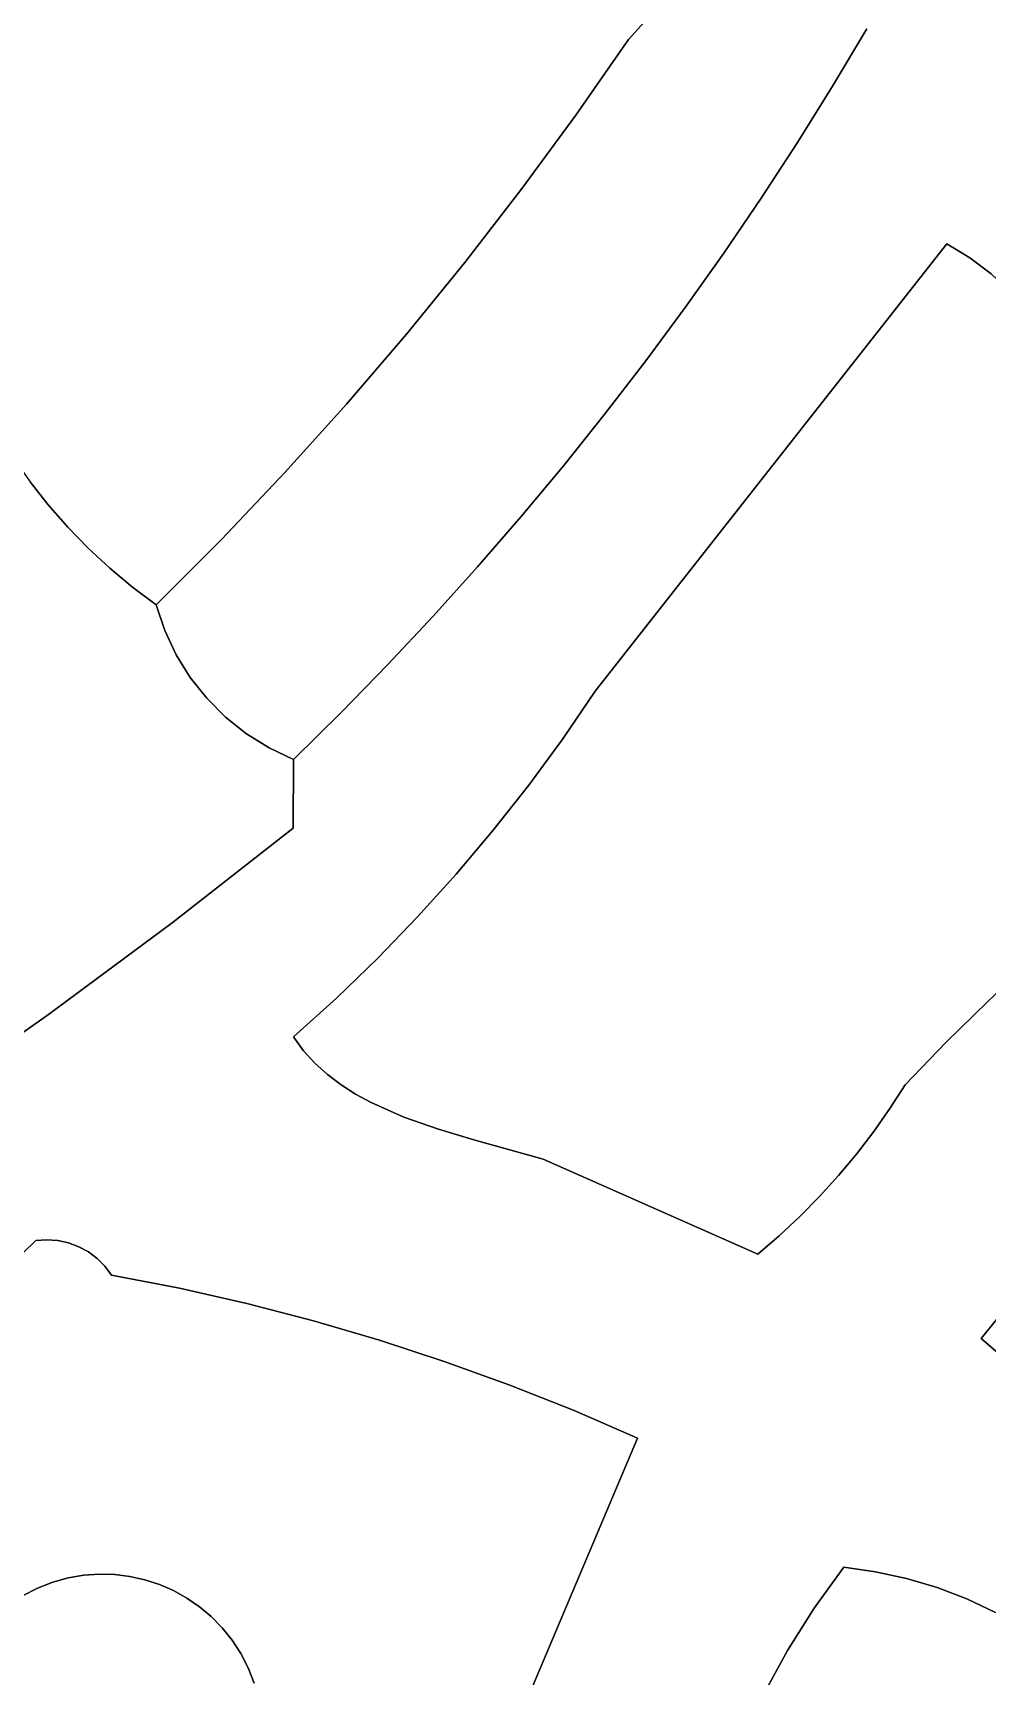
# Model space of a CAD drawing. Header units: inches. Extents: x 36.3 to 71.4, y 17.4 to 61.7.
# Drawn here: x 59.469 to 61.418, y 33.461 to 36.819 of the extents above; entities that cross this region are included whole.
import ezdxf

# ---------------------------------------------------------------- set-up
doc = ezdxf.new("R2010")
doc.units = ezdxf.units.IN
doc.layers.add('SURFACES_FOR_SKETCHUP', color=7, linetype='Continuous')

msp = doc.modelspace()

# ---------------------------------------------------------------- linework, layer by layer
at = {"layer": 'SURFACES_FOR_SKETCHUP'}
for points, invisible_edges in [([(58.9725, 37.9086), (60.4669, 36.4986), (60.2566, 38.0022)], 11), ([(60.5279, 37.8055), (60.2566, 38.0022), (60.5784, 36.6505)], 11), ([(60.5784, 36.6505), (60.2566, 38.0022), (60.4669, 36.4986)], 3), ([(58.5622, 37.097), (60.4669, 36.4986), (58.9725, 37.9086)], 11), ([(60.5279, 37.8055), (60.6861, 36.8053), (60.5763, 37.7628)], 3), ([(60.6861, 36.8053), (60.5279, 37.8055), (60.5784, 36.6505)], 3), ([(60.5763, 37.7628), (60.6861, 36.8053), (60.6272, 37.7235)], 3), ([(60.7441, 36.8699), (60.6272, 37.7235), (60.6861, 36.8053)], 3), ([(60.4669, 36.4986), (58.5622, 37.097), (60.3516, 36.3496)], 3), ([(59.3963, 36.0015), (60.3516, 36.3496), (58.5622, 37.097)], 11), ([(60.8022, 36.9404), (60.7441, 36.8699), (61.1029, 36.7101)], 10), ([(61.1029, 36.7101), (61.1727, 36.8269), (60.8022, 36.9404)], 10), ([(60.7441, 36.8699), (60.6861, 36.8053), (61.0309, 36.5948)], 10), ([(61.0309, 36.5948), (61.1029, 36.7101), (60.7441, 36.8699)], 10), ([(61.6521, 36.8495), (61.1727, 36.8269), (61.3361, 36.3877)], 11), ([(61.6521, 36.8495), (61.3361, 36.3877), (61.7053, 36.7724)], 3), ([(60.6861, 36.8053), (60.5784, 36.6505), (60.9567, 36.481)], 10), ([(60.9567, 36.481), (61.0309, 36.5948), (60.6861, 36.8053)], 10), ([(61.1029, 36.7101), (61.3361, 36.3877), (61.1727, 36.8269)], 3), ([(61.3833, 36.3595), (61.7053, 36.7724), (61.3361, 36.3877)], 3), ([(61.7053, 36.7724), (61.3833, 36.3595), (61.7559, 36.6928)], 3), ([(61.0309, 36.5948), (61.3361, 36.3877), (61.1029, 36.7101)], 3), ([(61.4266, 36.3266), (61.7559, 36.6928), (61.3833, 36.3595)], 3), ([(60.5784, 36.6505), (60.4669, 36.4986), (60.8803, 36.3687)], 10), ([(60.8803, 36.3687), (60.9567, 36.481), (60.5784, 36.6505)], 10), ([(60.9567, 36.481), (61.3361, 36.3877), (61.0309, 36.5948)], 3), ([(60.4669, 36.4986), (60.3516, 36.3496), (60.7211, 36.1486)], 10), ([(60.7211, 36.1486), (60.8017, 36.2579), (60.4669, 36.4986)], 10), ([(60.8017, 36.2579), (60.8803, 36.3687), (60.4669, 36.4986)], 10), ([(60.9567, 36.481), (60.8803, 36.3687), (61.3361, 36.3877)], 10), ([(61.3361, 36.3877), (60.7211, 36.1486), (60.6179, 35.4739)], 3), ([(60.6179, 35.4739), (61.5913, 36.052), (61.3361, 36.3877)], 3), ([(60.8017, 36.2579), (60.7211, 36.1486), (61.3361, 36.3877)], 10), ([(60.8803, 36.3687), (60.8017, 36.2579), (61.3361, 36.3877)], 10), ([(61.3833, 36.3595), (61.3361, 36.3877), (61.4659, 36.2893)], 10), ([(61.5009, 36.2481), (61.4659, 36.2893), (61.3361, 36.3877)], 10), ([(61.5913, 36.052), (61.5009, 36.2481), (61.3361, 36.3877)], 11), ([(60.3516, 36.3496), (59.3963, 36.0015), (60.2326, 36.2035)], 3), ([(60.3516, 36.3496), (60.2326, 36.2035), (60.6383, 36.0409)], 10), ([(60.6383, 36.0409), (60.7211, 36.1486), (60.3516, 36.3496)], 10), ([(61.4659, 36.2893), (61.4266, 36.3266), (61.3833, 36.3595)], 8), ([(60.2326, 36.2035), (59.3963, 36.0015), (60.11, 36.0605)], 3), ([(60.2326, 36.2035), (60.11, 36.0605), (60.4665, 35.8305)], 10), ([(60.4665, 35.8305), (60.5534, 35.9349), (60.2326, 36.2035)], 10), ([(60.5534, 35.9349), (60.6383, 36.0409), (60.2326, 36.2035)], 10), ([(60.6383, 36.0409), (60.6179, 35.4739), (60.7211, 36.1486)], 3), ([(60.11, 36.0605), (59.3963, 36.0015), (59.9838, 35.9206)], 3), ([(60.11, 36.0605), (59.9838, 35.9206), (60.3776, 35.7278)], 10), ([(60.3776, 35.7278), (60.4665, 35.8305), (60.11, 36.0605)], 10), ([(60.5534, 35.9349), (60.6179, 35.4739), (60.6383, 36.0409)], 3), ([(61.5913, 36.052), (60.6179, 35.4739), (61.6514, 35.9655)], 3), ([(59.4285, 35.9505), (59.9838, 35.9206), (59.3963, 36.0015)], 3), ([(61.6514, 35.9655), (60.6179, 35.4739), (61.708, 35.8767)], 3), ([(59.2237, 35.9305), (59.1852, 35.9043), (59.5006, 35.8542)], 10), ([(59.4634, 35.9014), (59.2237, 35.9305), (59.5006, 35.8542)], 3), ([(59.4634, 35.9014), (59.9838, 35.9206), (59.4285, 35.9505)], 3), ([(60.4665, 35.8305), (60.6179, 35.4739), (60.5534, 35.9349)], 3), ([(59.1852, 35.9043), (59.1488, 35.8749), (59.5006, 35.8542)], 10), ([(59.5006, 35.8542), (59.9838, 35.9206), (59.4634, 35.9014)], 3), ([(59.8541, 35.7839), (59.9838, 35.9206), (59.5006, 35.8542)], 10), ([(59.9838, 35.9206), (59.8541, 35.7839), (60.1936, 35.5275)], 10), ([(60.1936, 35.5275), (60.2866, 35.6268), (59.9838, 35.9206)], 10), ([(60.3776, 35.7278), (59.9838, 35.9206), (60.2866, 35.6268)], 3), ([(59.1149, 35.8425), (59.5006, 35.8542), (59.1488, 35.8749)], 3), ([(61.7609, 35.7858), (61.708, 35.8767), (60.6179, 35.4739)], 10), ([(59.0837, 35.8073), (59.5403, 35.809), (59.1149, 35.8425)], 3), ([(59.5006, 35.8542), (59.1149, 35.8425), (59.5403, 35.809)], 3), ([(59.5403, 35.809), (59.8541, 35.7839), (59.5006, 35.8542)], 3), ([(60.3776, 35.7278), (60.6179, 35.4739), (60.4665, 35.8305)], 3), ([(59.0837, 35.8073), (58.9131, 35.6993), (59.7618, 35.5482)], 10), ([(59.5403, 35.809), (59.0837, 35.8073), (59.5822, 35.7659)], 3), ([(59.6263, 35.7251), (59.0837, 35.8073), (59.7618, 35.5482)], 11), ([(59.5822, 35.7659), (59.0837, 35.8073), (59.6263, 35.7251)], 3), ([(59.5822, 35.7659), (59.8541, 35.7839), (59.5403, 35.809)], 3), ([(59.6263, 35.7251), (59.8541, 35.7839), (59.5822, 35.7659)], 3), ([(59.6726, 35.6865), (59.8541, 35.7839), (59.6263, 35.7251)], 3), ([(59.7209, 35.6504), (59.8541, 35.7839), (59.6726, 35.6865)], 2), ([(59.7209, 35.6504), (59.7385, 35.5979), (59.8541, 35.7839)], 2), ([(59.7385, 35.5979), (59.7618, 35.5482), (59.8541, 35.7839)], 10), ([(59.7905, 35.5019), (59.8541, 35.7839), (59.7618, 35.5482)], 3), ([(59.8242, 35.4593), (59.8541, 35.7839), (59.7905, 35.5019)], 3), ([(59.8242, 35.4593), (60.0987, 35.43), (59.8541, 35.7839)], 11), ([(60.0987, 35.43), (60.1936, 35.5275), (59.8541, 35.7839)], 10), ([(60.6179, 35.4739), (61.5955, 35.0025), (61.7609, 35.7858)], 11), ([(59.7385, 35.5979), (59.6726, 35.6865), (59.6263, 35.7251)], 9), ([(59.7385, 35.5979), (59.6263, 35.7251), (59.7618, 35.5482)], 3), ([(60.3776, 35.7278), (60.2866, 35.6268), (60.6179, 35.4739)], 10), ([(58.9131, 35.6993), (58.7472, 35.5844), (59.5012, 34.8133)], 10), ([(59.5012, 34.8133), (59.7618, 35.5482), (58.9131, 35.6993)], 11), ([(59.7385, 35.5979), (59.7209, 35.6504), (59.6726, 35.6865)], 8), ([(60.1936, 35.5275), (60.5516, 35.3767), (60.2866, 35.6268)], 3), ([(60.6179, 35.4739), (60.2866, 35.6268), (60.5516, 35.3767)], 3), ([(58.7248, 34.8156), (59.5012, 34.8133), (58.7472, 35.5844)], 11), ([(59.7533, 35.0005), (59.7618, 35.5482), (59.5012, 34.8133)], 3), ([(59.7533, 35.0005), (59.7905, 35.5019), (59.7618, 35.5482)], 9), ([(60.1936, 35.5275), (60.0987, 35.43), (60.4095, 35.1896)], 10), ([(60.4095, 35.1896), (60.4821, 35.2819), (60.1936, 35.5275)], 10), ([(60.5516, 35.3767), (60.1936, 35.5275), (60.4821, 35.2819)], 3), ([(59.7533, 35.0005), (59.8242, 35.4593), (59.7905, 35.5019)], 9), ([(59.7533, 35.0005), (59.8626, 35.4209), (59.8242, 35.4593)], 9), ([(59.8242, 35.4593), (59.8626, 35.4209), (60.0987, 35.43)], 10), ([(60.5516, 35.3767), (61.3343, 34.7558), (60.6179, 35.4739)], 3), ([(61.5955, 35.0025), (60.6179, 35.4739), (61.5066, 34.9222)], 3), ([(61.5066, 34.9222), (60.6179, 35.4739), (61.4196, 34.84)], 3), ([(61.4196, 34.84), (60.6179, 35.4739), (61.3343, 34.7558)], 3), ([(59.7533, 35.0005), (59.9052, 35.387), (59.8626, 35.4209)], 9), ([(59.8626, 35.4209), (59.9052, 35.387), (60.0987, 35.43)], 10), ([(59.9517, 35.358), (60.0987, 35.43), (59.9052, 35.387)], 3), ([(60.0018, 35.3344), (60.0987, 35.43), (59.9517, 35.358)], 2), ([(60.0018, 35.3344), (60.0008, 35.1939), (60.0987, 35.43)], 2), ([(60.0987, 35.43), (60.0008, 35.1939), (60.3338, 35.0998)], 11), ([(60.3338, 35.0998), (60.4095, 35.1896), (60.0987, 35.43)], 10), ([(59.7533, 35.0005), (60.0008, 35.1939), (59.9052, 35.387)], 10), ([(59.9517, 35.358), (59.9052, 35.387), (60.0008, 35.1939)], 10), ([(60.0018, 35.3344), (59.9517, 35.358), (60.0008, 35.1939)], 2), ([(60.4821, 35.2819), (61.251, 34.6698), (60.5516, 35.3767)], 3), ([(61.3343, 34.7558), (60.5516, 35.3767), (61.251, 34.6698)], 3), ([(60.4095, 35.1896), (61.251, 34.6698), (60.4821, 35.2819)], 3), ([(60.0008, 35.1939), (59.7533, 35.0005), (60.0891, 34.8463)], 10), ([(60.0891, 34.8463), (60.1735, 34.9281), (60.0008, 35.1939)], 10), ([(60.2551, 35.0126), (60.0008, 35.1939), (60.1735, 34.9281)], 3), ([(60.2551, 35.0126), (60.3338, 35.0998), (60.0008, 35.1939)], 10), ([(60.3338, 35.0998), (60.5117, 34.5175), (60.4095, 35.1896)], 3), ([(60.5117, 34.5175), (61.2199, 34.6212), (60.4095, 35.1896)], 11), ([(61.251, 34.6698), (60.4095, 35.1896), (61.2199, 34.6212)], 3), ([(60.3338, 35.0998), (60.2551, 35.0126), (60.5117, 34.5175)], 10), ([(60.0018, 34.7674), (59.7533, 35.0005), (59.5012, 34.8133)], 9), ([(60.0018, 34.7674), (60.0891, 34.8463), (59.7533, 35.0005)], 10), ([(60.1735, 34.9281), (60.2976, 34.5788), (60.2551, 35.0126)], 3), ([(60.3701, 34.5572), (60.2551, 35.0126), (60.2976, 34.5788)], 3), ([(60.5117, 34.5175), (60.2551, 35.0126), (60.3701, 34.5572)], 3), ([(60.0891, 34.8463), (60.1599, 34.6333), (60.1735, 34.9281)], 3), ([(60.2269, 34.6036), (60.1735, 34.9281), (60.1599, 34.6333)], 3), ([(60.2976, 34.5788), (60.1735, 34.9281), (60.2269, 34.6036)], 3), ([(58.7449, 34.794), (59.5012, 34.8133), (58.7248, 34.8156)], 3), ([(60.0018, 34.7674), (60.0222, 34.7392), (60.0891, 34.8463)], 2), ([(60.0453, 34.7136), (60.0891, 34.8463), (60.0222, 34.7392)], 3), ([(60.0453, 34.7136), (60.0708, 34.6904), (60.0891, 34.8463)], 10), ([(60.0986, 34.6694), (60.0891, 34.8463), (60.0708, 34.6904)], 3), ([(60.1599, 34.6333), (60.0891, 34.8463), (60.1284, 34.6504)], 3), ([(60.1284, 34.6504), (60.0891, 34.8463), (60.0986, 34.6694)], 3), ([(61.3343, 34.7558), (61.6609, 34.4458), (61.4196, 34.84)], 3), ([(59.5012, 34.8133), (58.7449, 34.794), (59.2445, 34.6323)], 3), ([(59.2445, 34.6323), (59.4979, 34.3528), (59.5012, 34.8133)], 3), ([(59.5203, 34.3512), (59.5012, 34.8133), (59.4979, 34.3528)], 3), ([(59.5629, 34.3388), (59.5824, 34.3282), (59.5012, 34.8133)], 10), ([(60.0018, 34.7674), (59.5012, 34.8133), (59.5824, 34.3282)], 11), ([(59.5421, 34.3465), (59.5629, 34.3388), (59.5012, 34.8133)], 10), ([(59.5421, 34.3465), (59.5012, 34.8133), (59.5203, 34.3512)], 3), ([(60.0222, 34.7392), (60.0018, 34.7674), (59.5824, 34.3282)], 10), ([(61.3343, 34.7558), (61.251, 34.6698), (61.6609, 34.4458)], 10), ([(59.5824, 34.3282), (59.6003, 34.315), (60.0222, 34.7392)], 10), ([(59.6003, 34.315), (59.7685, 34.254), (60.0222, 34.7392)], 11), ([(60.0453, 34.7136), (60.0222, 34.7392), (59.7685, 34.254)], 10), ([(60.0708, 34.6904), (60.0453, 34.7136), (59.7685, 34.254)], 10), ([(59.7685, 34.254), (59.9059, 34.2227), (60.0708, 34.6904)], 10), ([(60.0986, 34.6694), (60.0708, 34.6904), (59.9059, 34.2227)], 10), ([(60.1284, 34.6504), (60.0986, 34.6694), (59.9059, 34.2227)], 10), ([(60.1599, 34.6333), (60.1284, 34.6504), (59.9059, 34.2227)], 10), ([(61.2199, 34.6212), (61.573, 34.3504), (61.251, 34.6698)], 3), ([(61.6609, 34.4458), (61.251, 34.6698), (61.573, 34.3504)], 3), ([(58.9835, 34.4575), (59.4751, 34.3512), (59.2445, 34.6323)], 3), ([(59.4979, 34.3528), (59.2445, 34.6323), (59.4751, 34.3512)], 3), ([(59.9059, 34.2227), (60.0422, 34.1873), (60.1599, 34.6333)], 10), ([(60.2269, 34.6036), (60.1599, 34.6333), (60.0422, 34.1873)], 10), ([(61.2199, 34.6212), (60.5117, 34.5175), (61.1868, 34.574)], 3), ([(61.1868, 34.574), (61.573, 34.3504), (61.2199, 34.6212)], 3), ([(60.1774, 34.1477), (60.2269, 34.6036), (60.0422, 34.1873)], 3), ([(60.2269, 34.6036), (60.1774, 34.1477), (60.2976, 34.5788)], 3), ([(60.2976, 34.5788), (60.1774, 34.1477), (60.3701, 34.5572)], 3), ([(60.3112, 34.1039), (60.3701, 34.5572), (60.1774, 34.1477)], 3), ([(60.3701, 34.5572), (60.3112, 34.1039), (60.5117, 34.5175)], 3), ([(61.1518, 34.5282), (61.1868, 34.574), (60.5117, 34.5175)], 10), ([(61.1518, 34.5282), (61.4881, 34.2523), (61.1868, 34.574)], 3), ([(61.573, 34.3504), (61.1868, 34.574), (61.4881, 34.2523)], 3), ([(60.4437, 34.056), (60.5117, 34.5175), (60.3112, 34.1039)], 3), ([(60.4437, 34.056), (60.5747, 34.004), (60.5117, 34.5175)], 10), ([(61.115, 34.484), (61.1518, 34.5282), (60.5117, 34.5175)], 10), ([(60.9499, 34.3237), (60.5117, 34.5175), (60.5747, 34.004)], 10), ([(60.9937, 34.3612), (61.0359, 34.4005), (60.5117, 34.5175)], 10), ([(60.9499, 34.3237), (60.9937, 34.3612), (60.5117, 34.5175)], 2), ([(61.0763, 34.4414), (60.5117, 34.5175), (61.0359, 34.4005)], 3), ([(61.115, 34.484), (60.5117, 34.5175), (61.0763, 34.4414)], 3), ([(61.115, 34.484), (61.4881, 34.2523), (61.1518, 34.5282)], 3), ([(61.0763, 34.4414), (61.4063, 34.1514), (61.115, 34.484)], 3), ([(61.4881, 34.2523), (61.115, 34.484), (61.4063, 34.1514)], 3), ([(59.4751, 34.3512), (58.9835, 34.4575), (59.0452, 33.9369)], 3), ([(61.0359, 34.4005), (61.4063, 34.1514), (61.0763, 34.4414)], 3), ([(60.9937, 34.3612), (61.4063, 34.1514), (61.0359, 34.4005)], 3), ([(59.0452, 33.9369), (59.5097, 33.6532), (59.4751, 34.3512)], 3), ([(59.4979, 34.3528), (59.4751, 34.3512), (59.5421, 34.3465)], 10), ([(59.5421, 34.3465), (59.4751, 34.3512), (59.5629, 34.3388)], 3), ([(59.4751, 34.3512), (59.63, 34.281), (59.5629, 34.3388)], 11), ([(59.4751, 34.3512), (59.5097, 33.6532), (59.63, 34.281)], 11), ([(59.5421, 34.3465), (59.5203, 34.3512), (59.4979, 34.3528)], 8), ([(60.9499, 34.3237), (61.4063, 34.1514), (60.9937, 34.3612)], 3), ([(59.5629, 34.3388), (59.63, 34.281), (59.5824, 34.3282)], 3), ([(59.6163, 34.2992), (59.5824, 34.3282), (59.63, 34.281)], 3), ([(59.6163, 34.2992), (59.6003, 34.315), (59.5824, 34.3282)], 8), ([(59.6163, 34.2992), (59.7685, 34.254), (59.6003, 34.315)], 3), ([(60.5747, 34.004), (60.7041, 33.9479), (60.9499, 34.3237)], 10), ([(60.7041, 33.9479), (61.1254, 33.684), (60.9499, 34.3237)], 11), ([(61.4063, 34.1514), (60.9499, 34.3237), (61.1254, 33.684)], 11), ([(59.5411, 33.662), (59.63, 34.281), (59.5097, 33.6532)], 3), ([(59.5729, 33.6675), (59.63, 34.281), (59.5411, 33.662)], 3), ([(59.6046, 33.6698), (59.63, 34.281), (59.5729, 33.6675)], 3), ([(59.6362, 33.669), (59.63, 34.281), (59.6046, 33.6698)], 3), ([(59.6163, 34.2992), (59.63, 34.281), (59.7685, 34.254)], 8), ([(59.63, 34.281), (59.6362, 33.669), (59.7685, 34.254)], 3), ([(59.6673, 33.6651), (59.7685, 34.254), (59.6362, 33.669)], 3), ([(59.6978, 33.6584), (59.7685, 34.254), (59.6673, 33.6651)], 3), ([(59.7685, 34.254), (59.6978, 33.6584), (59.9059, 34.2227)], 3), ([(61.4063, 34.1514), (61.4606, 34.1042), (61.4881, 34.2523)], 2), ([(59.7275, 33.6487), (59.9059, 34.2227), (59.6978, 33.6584)], 3), ([(59.7562, 33.6363), (59.9059, 34.2227), (59.7275, 33.6487)], 3), ([(59.9059, 34.2227), (59.7562, 33.6363), (60.0422, 34.1873)], 3), ([(59.7835, 33.6211), (60.0422, 34.1873), (59.7562, 33.6363)], 3), ([(59.8094, 33.6034), (60.0422, 34.1873), (59.7835, 33.6211)], 3), ([(60.0422, 34.1873), (59.8094, 33.6034), (60.1774, 34.1477)], 3), ([(59.8336, 33.5831), (60.1774, 34.1477), (59.8094, 33.6034)], 3), ([(59.8558, 33.5603), (60.1774, 34.1477), (59.8336, 33.5831)], 3), ([(60.1774, 34.1477), (59.8558, 33.5603), (60.3112, 34.1039)], 3), ([(61.1254, 33.684), (61.1903, 33.6749), (61.4063, 34.1514)], 10), ([(61.4063, 34.1514), (61.1903, 33.6749), (61.4606, 34.1042)], 3), ([(59.876, 33.5352), (60.3112, 34.1039), (59.8558, 33.5603)], 3), ([(59.8937, 33.5078), (60.3112, 34.1039), (59.876, 33.5352)], 3), ([(60.3112, 34.1039), (59.8937, 33.5078), (60.4437, 34.056)], 3), ([(61.254, 33.661), (61.4606, 34.1042), (61.1903, 33.6749)], 3), ([(61.4606, 34.1042), (61.254, 33.661), (61.5167, 34.0595)], 3), ([(59.9089, 33.4781), (60.4437, 34.056), (59.8937, 33.5078)], 3), ([(59.9089, 33.4781), (59.9211, 33.4471), (60.4437, 34.056)], 10), ([(60.5747, 34.004), (60.4437, 34.056), (59.9211, 33.4471)], 10), ([(61.3163, 33.6423), (61.5167, 34.0595), (61.254, 33.661)], 3), ([(61.5167, 34.0595), (61.3163, 33.6423), (61.5747, 34.0173)], 3), ([(61.377, 33.6191), (61.5747, 34.0173), (61.3163, 33.6423)], 3), ([(61.5747, 34.0173), (61.377, 33.6191), (61.6344, 33.9776)], 3), ([(59.9211, 33.4471), (60.3613, 33.1369), (60.5747, 34.004)], 11), ([(60.7041, 33.9479), (60.5747, 34.004), (60.3613, 33.1369)], 2), ([(61.4358, 33.5914), (61.6344, 33.9776), (61.377, 33.6191)], 3), ([(60.7041, 33.9479), (60.3613, 33.1369), (60.9183, 33.3314)], 10), ([(61.0654, 33.6005), (61.1254, 33.684), (60.7041, 33.9479)], 10), ([(61.0108, 33.5137), (61.0654, 33.6005), (60.7041, 33.9479)], 10), ([(60.7041, 33.9479), (60.9183, 33.3314), (60.9618, 33.4239)], 9), ([(60.7041, 33.9479), (60.9618, 33.4239), (61.0108, 33.5137)], 9), ([(59.0452, 33.9369), (59.449, 33.6259), (59.4787, 33.6411)], 9), ([(59.0452, 33.9369), (59.4787, 33.6411), (59.5097, 33.6532)], 9), ([(61.1254, 33.684), (61.0654, 33.6005), (61.1903, 33.6749)], 2), ([(61.1903, 33.6749), (61.0654, 33.6005), (61.254, 33.661)], 3), ([(59.3081, 33.4597), (59.4787, 33.6411), (59.3205, 33.4883)], 3), ([(59.4787, 33.6411), (59.3081, 33.4597), (59.4971, 33.0402)], 11), ([(59.4787, 33.6411), (59.449, 33.6259), (59.3205, 33.4883)], 10), ([(59.7275, 33.6487), (59.6978, 33.6584), (59.4787, 33.6411)], 10), ([(59.5097, 33.6532), (59.4787, 33.6411), (59.6978, 33.6584)], 10), ([(59.9089, 33.4781), (59.7275, 33.6487), (59.4787, 33.6411)], 11), ([(59.9089, 33.4781), (59.4787, 33.6411), (59.4971, 33.0402)], 11), ([(59.6673, 33.6651), (59.6362, 33.669), (59.5097, 33.6532)], 10), ([(59.5097, 33.6532), (59.6362, 33.669), (59.5411, 33.662)], 3), ([(59.6978, 33.6584), (59.6673, 33.6651), (59.5097, 33.6532)], 10), ([(59.6046, 33.6698), (59.5411, 33.662), (59.6362, 33.669)], 3), ([(59.6046, 33.6698), (59.5729, 33.6675), (59.5411, 33.662)], 8), ([(59.7275, 33.6487), (59.9089, 33.4781), (59.7562, 33.6363)], 3), ([(61.0654, 33.6005), (61.0108, 33.5137), (61.254, 33.661)], 10), ([(61.3163, 33.6423), (61.254, 33.661), (61.0108, 33.5137)], 10), ([(61.0108, 33.5137), (61.3655, 33.2058), (61.3163, 33.6423)], 11), ([(61.3904, 33.2238), (61.3163, 33.6423), (61.3655, 33.2058)], 3), ([(61.3163, 33.6423), (61.3904, 33.2238), (61.377, 33.6191)], 3), ([(59.9089, 33.4781), (59.8937, 33.5078), (59.7562, 33.6363)], 10), ([(59.7562, 33.6363), (59.8937, 33.5078), (59.7835, 33.6211)], 3), ([(59.7835, 33.6211), (59.8937, 33.5078), (59.8094, 33.6034)], 3), ([(61.4173, 33.2394), (61.377, 33.6191), (61.3904, 33.2238)], 3), ([(61.377, 33.6191), (61.4173, 33.2394), (61.4358, 33.5914)], 3), ([(59.8336, 33.5831), (59.8094, 33.6034), (59.876, 33.5352)], 10), ([(59.8937, 33.5078), (59.876, 33.5352), (59.8094, 33.6034)], 10), ([(59.876, 33.5352), (59.8558, 33.5603), (59.8336, 33.5831)], 8), ([(61.4461, 33.2524), (61.4358, 33.5914), (61.4173, 33.2394)], 3), ([(61.0108, 33.5137), (60.9618, 33.4239), (61.3426, 33.1856)], 10), ([(61.3426, 33.1856), (61.3655, 33.2058), (61.0108, 33.5137)], 10), ([(59.9089, 33.4781), (59.4971, 33.0402), (59.9166, 33.2292)], 11), ([(59.9166, 33.2292), (59.9262, 33.2589), (59.9089, 33.4781)], 10), ([(59.9211, 33.4471), (59.9089, 33.4781), (59.9262, 33.2589)], 10)]:
    msp.add_3dface(points, dxfattribs=dict(at, invisible_edges=invisible_edges))

doc.saveas('drawing.dxf')
